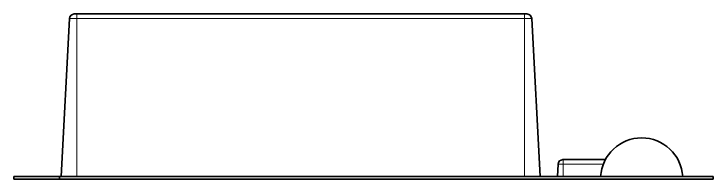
# Model space of a CAD drawing. Extents: x 487 to 800, y 314 to 605.
# Drawn here: x 577.57 to 606.47, y 510.77 to 517.59 of the extents above; entities that cross this region are included whole.
import ezdxf

# ---------------------------------------------------------------- set-up
doc = ezdxf.new("R2010")
doc.units = 0

msp = doc.modelspace()

# ---------------------------------------------------------------- linework, layer by layer
at = {"color": 7, "lineweight": 35, "ltscale": 0.163486}
for p, q in [((579.862, 517.404), (579.52, 510.874)), ((598.972, 517.404), (599.314, 510.874))]:
    msp.add_line(p, q, dxfattribs=at)
at = {"color": 7, "lineweight": 13, "ltscale": 0.00762}
msp.add_line((579.862, 517.404), (580.167, 517.404), dxfattribs=at)
at = {"color": 7, "lineweight": 35, "ltscale": 0.002628}
for p, q in [((580.062, 517.594), (580.167, 517.594)), ((598.667, 517.594), (598.772, 517.594))]:
    msp.add_line(p, q, dxfattribs=at)
at = {"color": 7, "lineweight": 35, "ltscale": 0.4625}
msp.add_line((598.667, 517.594), (580.167, 517.594), dxfattribs=at)
at = {"color": 7, "lineweight": 13, "ltscale": 0.004738}
for p, q in [((580.167, 517.594), (580.167, 517.404)), ((598.667, 517.594), (598.667, 517.404))]:
    msp.add_line(p, q, dxfattribs=at)
at = {"color": 7, "lineweight": 13, "ltscale": 0.4625}
msp.add_line((598.667, 517.404), (580.167, 517.404), dxfattribs=at)
at = {"color": 7, "lineweight": 13, "ltscale": 0.163262}
for p, q in [((580.167, 517.404), (580.167, 510.874)), ((598.667, 517.404), (598.667, 510.874))]:
    msp.add_line(p, q, dxfattribs=at)
at = {"color": 7, "lineweight": 13, "ltscale": 0.007622}
msp.add_line((598.667, 517.404), (598.972, 517.404), dxfattribs=at)
at = {"color": 7, "lineweight": 35, "ltscale": 0.000128174}
msp.add_line((600.262, 511.574), (600.267, 511.574), dxfattribs=at)
at = {"color": 7, "lineweight": 35, "ltscale": 0.04375}
msp.add_line((602.017, 511.574), (600.267, 511.574), dxfattribs=at)
at = {"color": 7, "lineweight": 13, "ltscale": 0.004739}
msp.add_line((600.267, 511.574), (600.267, 511.384), dxfattribs=at)
at = {"color": 7, "lineweight": 35, "ltscale": 0.012779}
msp.add_line((600.062, 511.384), (600.035, 510.874), dxfattribs=at)
at = {"color": 7, "lineweight": 13, "ltscale": 0.005121}
msp.add_line((600.062, 511.384), (600.267, 511.384), dxfattribs=at)
at = {"color": 7, "lineweight": 13, "ltscale": 0.041585}
msp.add_line((601.93, 511.384), (600.267, 511.384), dxfattribs=at)
at = {"color": 7, "lineweight": 13, "ltscale": 0.012762}
msp.add_line((600.267, 511.384), (600.267, 510.874), dxfattribs=at)
at = {"color": 7, "lineweight": 35, "ltscale": 0.046915}
for p, q in [((579.444, 510.874), (577.567, 510.874)), ((579.444, 510.774), (577.567, 510.774))]:
    msp.add_line(p, q, dxfattribs=at)
at = {"color": 7, "lineweight": 35, "ltscale": 0.0025}
for p, q in [((577.567, 510.874), (577.567, 510.774)), ((579.444, 510.874), (579.444, 510.774)), ((606.467, 510.874), (606.467, 510.774))]:
    msp.add_line(p, q, dxfattribs=at)
at = {"color": 7, "lineweight": 35}
for p, q in [((606.467, 510.874), (579.444, 510.874)), ((606.467, 510.774), (579.444, 510.774))]:
    msp.add_line(p, q, dxfattribs=at)
for centre, radius, start, end in [((580.062, 517.394), 0.2, 90, 177), ((598.772, 517.394), 0.2, 3, 90), ((603.517, 510.774), 1.7, 3.3723, 176.6277), ((600.262, 511.374), 0.2, 90, 177)]:
    msp.add_arc(centre, radius, start, end, dxfattribs=at)

doc.saveas('drawing.dxf')
